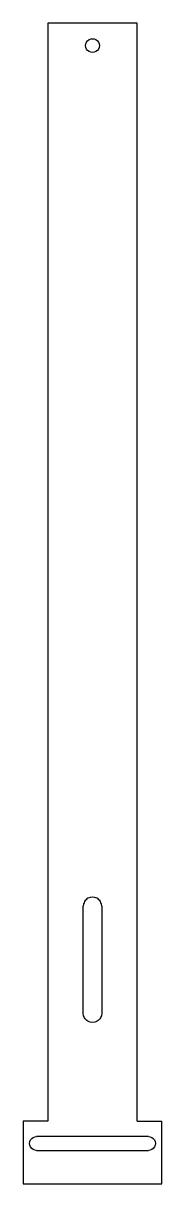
# Model space of a CAD drawing. Extents: x -210 to -179, y -131 to 128.
import ezdxf

# ---------------------------------------------------------------- set-up
doc = ezdxf.new("R2010")
doc.units = 0
doc.header["$MEASUREMENT"] = 0
doc.layers.get('0').update_dxf_attribs({"linetype": 'CONTINUOUS'})

msp = doc.modelspace()

# ---------------------------------------------------------------- linework, layer by layer
for p, q in [((-204.53, 128.42), (-204.53, -116.58)), ((-184.53, 128.42), (-204.53, 128.42)), ((-184.53, -116.58), (-184.53, 128.42)), ((-195.87, 124.2), (-195.63, 124.52)), ((-195.63, 124.52), (-195.3, 124.77)), ((-195.3, 124.77), (-194.93, 124.92)), ((-194.93, 124.92), (-194.53, 124.97)), ((-194.53, 124.97), (-194.13, 124.92)), ((-194.13, 124.92), (-193.75, 124.77)), ((-193.75, 124.77), (-193.43, 124.52)), ((-193.43, 124.52), (-193.19, 124.2)), ((-196.08, 123.42), (-196.03, 123.83)), ((-196.03, 123.02), (-196.08, 123.42)), ((-196.03, 123.83), (-195.87, 124.2)), ((-195.87, 122.65), (-196.03, 123.02)), ((-195.63, 122.33), (-195.87, 122.65)), ((-195.3, 122.08), (-195.63, 122.33)), ((-194.93, 121.93), (-195.3, 122.08)), ((-194.53, 121.87), (-194.93, 121.93)), ((-194.13, 121.93), (-194.53, 121.87)), ((-193.75, 122.08), (-194.13, 121.93)), ((-193.43, 122.33), (-193.75, 122.08)), ((-193.19, 122.65), (-193.43, 122.33)), ((-193.19, 124.2), (-193.03, 123.83)), ((-193.03, 123.02), (-193.19, 122.65)), ((-193.03, 123.83), (-192.98, 123.42)), ((-192.98, 123.42), (-193.03, 123.02)), ((-195.98, -67.18), (-196.16, -67.38)), ((-195.78, -67), (-195.98, -67.18)), ((-195.55, -66.85), (-195.78, -67)), ((-195.31, -66.73), (-195.55, -66.85)), ((-195.06, -66.65), (-195.31, -66.73)), ((-194.53, -66.58), (-195.06, -66.65)), ((-194, -66.65), (-194.53, -66.58)), ((-193.75, -66.73), (-194, -66.65)), ((-193.5, -66.85), (-193.75, -66.73)), ((-193.28, -67), (-193.5, -66.85)), ((-193.08, -67.18), (-193.28, -67)), ((-192.9, -67.38), (-193.08, -67.18)), ((-196.51, -68.09), (-196.58, -68.63)), ((-196.58, -92.53), (-196.58, -68.63)), ((-196.42, -67.84), (-196.51, -68.09)), ((-196.31, -67.6), (-196.42, -67.84)), ((-196.16, -67.38), (-196.31, -67.6)), ((-192.75, -67.6), (-192.9, -67.38)), ((-192.64, -67.84), (-192.75, -67.6)), ((-192.55, -68.09), (-192.64, -67.84)), ((-192.48, -68.63), (-192.55, -68.09)), ((-192.48, -68.63), (-192.48, -92.53)), ((-196.51, -93.06), (-196.58, -92.53)), ((-196.42, -93.31), (-196.51, -93.06)), ((-192.55, -93.06), (-192.64, -93.31)), ((-192.48, -92.53), (-192.55, -93.06)), ((-196.31, -93.55), (-196.42, -93.31)), ((-196.16, -93.77), (-196.31, -93.55)), ((-195.98, -93.97), (-196.16, -93.77)), ((-195.78, -94.15), (-195.98, -93.97)), ((-195.55, -94.3), (-195.78, -94.15)), ((-195.31, -94.42), (-195.55, -94.3)), ((-195.06, -94.51), (-195.31, -94.42)), ((-194.53, -94.58), (-195.06, -94.51)), ((-194, -94.51), (-194.53, -94.58)), ((-193.75, -94.42), (-194, -94.51)), ((-193.5, -94.3), (-193.75, -94.42)), ((-193.28, -94.15), (-193.5, -94.3)), ((-193.08, -93.97), (-193.28, -94.15)), ((-192.9, -93.77), (-193.08, -93.97)), ((-192.75, -93.55), (-192.9, -93.77)), ((-192.64, -93.31), (-192.75, -93.55)), ((-204.53, -116.58), (-210.03, -116.58)), ((-210.03, -116.58), (-210.03, -130.58)), ((-184.53, -116.58), (-179.03, -116.58)), ((-179.03, -130.58), (-179.03, -116.58)), ((-208.58, -121.58), (-208.53, -121.17)), ((-208.53, -121.98), (-208.58, -121.58)), ((-208.53, -121.17), (-208.37, -120.8)), ((-208.37, -120.8), (-208.13, -120.48)), ((-208.13, -120.48), (-207.8, -120.23)), ((-207.8, -120.23), (-207.43, -120.08)), ((-207.43, -120.08), (-207.03, -120.03)), ((-182.03, -120.03), (-207.03, -120.03)), ((-182.03, -120.03), (-181.63, -120.08)), ((-181.63, -120.08), (-181.25, -120.23)), ((-181.25, -120.23), (-180.93, -120.48)), ((-180.93, -120.48), (-180.69, -120.8)), ((-180.69, -120.8), (-180.53, -121.17)), ((-180.53, -121.17), (-180.48, -121.58)), ((-180.48, -121.58), (-180.53, -121.98)), ((-208.37, -122.35), (-208.53, -121.98)), ((-208.13, -122.67), (-208.37, -122.35)), ((-207.8, -122.92), (-208.13, -122.67)), ((-207.43, -123.07), (-207.8, -122.92)), ((-207.03, -123.13), (-207.43, -123.07)), ((-207.03, -123.13), (-182.03, -123.13)), ((-181.63, -123.07), (-182.03, -123.13)), ((-181.25, -122.92), (-181.63, -123.07)), ((-180.93, -122.67), (-181.25, -122.92)), ((-180.69, -122.35), (-180.93, -122.67)), ((-180.53, -121.98), (-180.69, -122.35)), ((-210.03, -130.58), (-179.03, -130.58))]:
    msp.add_line(p, q)

doc.saveas('drawing.dxf')
